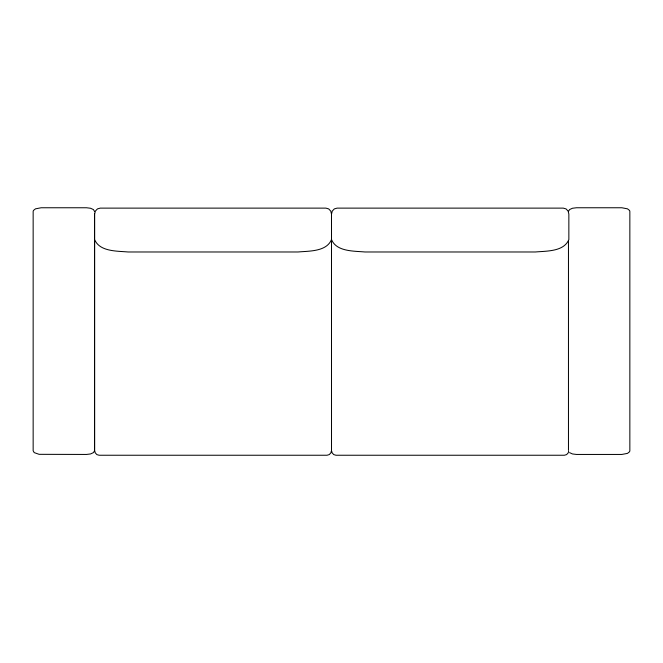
<?xml version="1.0" encoding="UTF-8"?>
<svg xmlns="http://www.w3.org/2000/svg" width="663" height="663" viewBox="0 0 663 663"><rect width="100%" height="100%" fill="white"/><g stroke="black" fill="none" stroke-linecap="round" stroke-linejoin="round"><path stroke-width="0.99" d="M331.5 239.575C326.527 251.758 309.149 250.987 298.019 251.981L128.116 251.981C116.986 250.987 99.607 251.758 94.635 239.575L94.635 214.066L95.381 211.091L97.42 208.92L100.212 208.124L325.923 208.124L328.707 208.92L330.754 211.091L331.5 214.066L331.517 239.575C336.489 251.758 353.868 250.987 364.998 251.981L535.372 251.981C546.503 250.987 563.873 251.758 568.854 239.575L568.854 214.066L568.108 211.091L566.061 208.92L563.268 208.124L337.094 208.124L334.301 208.92L332.262 211.091L331.517 214.066M331.301 451.196L330.903 452.812L329.271 454.594L327.033 455.241L99.094 455.241L96.864 454.594L95.232 452.812L94.635 450.392L94.635 241.332M568.655 451.196L568.257 452.812L566.625 454.594L564.387 455.241L335.975 455.241L333.746 454.594L332.113 452.812L331.715 451.196M94.536 450.782L93.466 452.614L90.533 453.956L86.53 454.445L39.084 454.321L34.219 452.614L33.15 450.782L33.15 211.431L33.423 210.478L35.495 208.837L41.156 207.759L86.53 207.759L90.533 208.248L93.466 209.591L94.536 211.431M568.464 211.431L569.534 209.591L572.467 208.248L576.47 207.759L621.844 207.759L627.505 208.837L629.577 210.478L629.85 211.431L629.85 450.782L629.577 451.727L627.505 453.376L621.844 454.445L576.47 454.445L572.467 453.956L569.534 452.614M568.464 241.083L568.464 450.318M331.5 241.332L331.517 450.392M94.536 213.287L94.536 449.381"/></g></svg>
